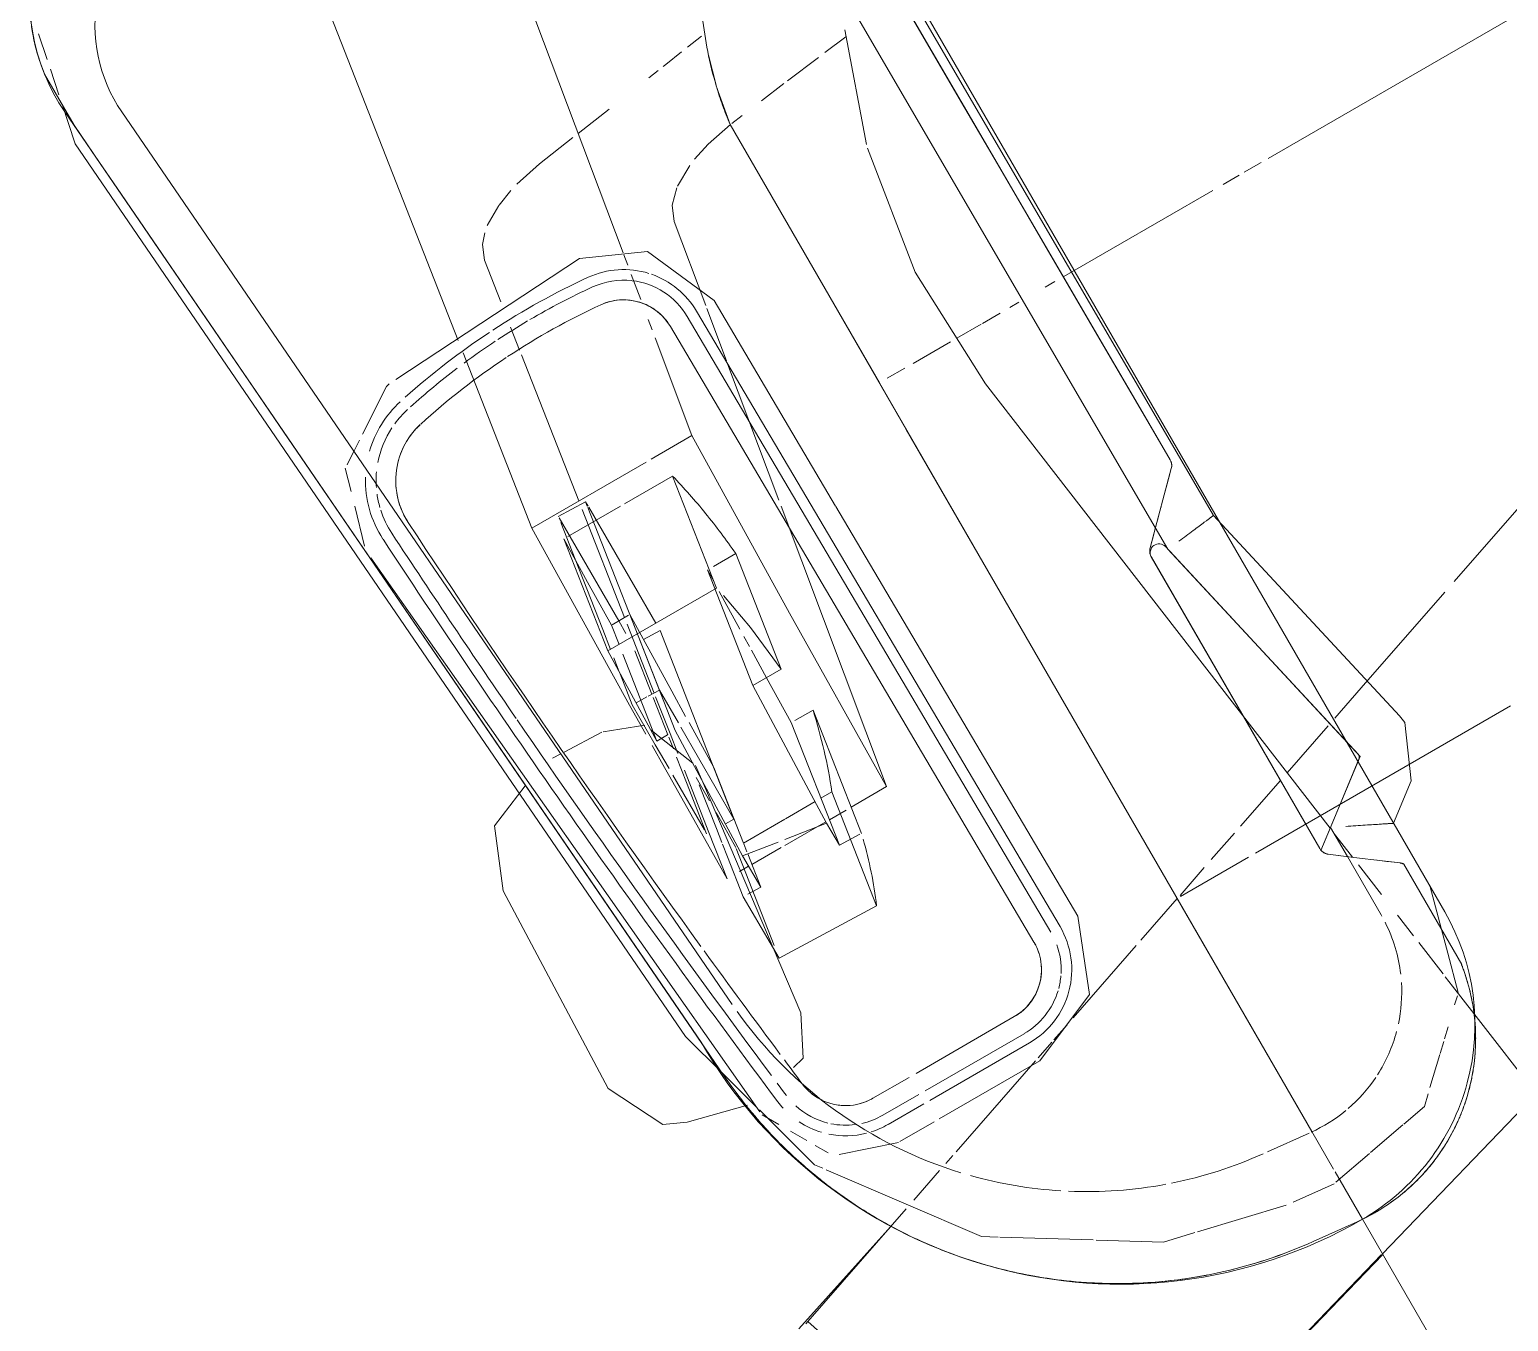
# Model space of a CAD drawing. Header units: inches. Extents: x 6664 to 8129, y 209 to 1287.
# Drawn here: x 7153.34 to 7161.39, y 631.79 to 638.82 of the extents above; entities that cross this region are included whole.
import ezdxf

# ---------------------------------------------------------------- set-up
doc = ezdxf.new("R2010")
doc.units = ezdxf.units.IN
doc.header["$MEASUREMENT"] = 0
doc.layers.add('I-FURN', color=30, linetype='Continuous', lineweight=9)

# ---------------------------------------------------------------- blocks, each defined once
blk = doc.blocks.new('Allsteel Seating Acuity Work-Conference Chair1 - Fully Adj_ Arms_ Mesh Back-V139-11th FLOOR POWER _ SIGNAL')
at = {"layer": 'I-FURN'}
for p, q in [((-12.5744, 5.1724), (-12.6038, 5.0294)), ((-12.6562, 4.9669), (-12.6562, 4.6451)), ((-12.6151, 4.9742), (-12.6449, 4.8296)), ((-11.0889, 4.849), (-11.4311, 2.5832)), ((-12.6557, 4.7767), (-12.7014, 4.5547)), ((-12.6375, 4.3995), (-12.6562, 4.6451)), ((-12.6562, 4.6451), (-12.6375, 4.3995)), ((-12.7014, 4.5547), (-12.2541, -1.3178)), ((-11.9474, -1.2944), (-12.3946, 4.578)), ((-12.3946, 4.578), (-11.9474, -1.2944)), ((-10.4147, 2.5483), (-10.0895, 4.5154)), ((-12.6375, 4.3995), (-12.6247, 4.2318)), ((-12.6247, 4.2318), (-12.1799, -1.6096)), ((-9.8177, 3.3045), (-9.7537, 3.3137)), ((-9.7194, 3.3187), (-9.7007, 3.3214)), ((-9.7007, 3.3214), (-9.5918, 3.3371)), ((-9.5511, 3.3429), (-9.4552, 3.3566)), ((-10.5656, 3.1963), (-10.3378, 3.2292)), ((-10.3013, 3.2345), (-10.0895, 3.2652)), ((-10.8699, 3.1116), (-10.7753, 3.1483)), ((-10.7288, 3.1623), (-10.5656, 3.1963)), ((-10.9809, 3.0468), (-10.8713, 3.1109)), ((-8.6684, 3.1193), (-8.6537, -0.1954)), ((-8.6537, -0.1954), (-8.6684, 3.1193)), ((-8.4126, 3.1204), (-8.4077, 2.0031)), ((-8.3455, -0.2973), (-8.3607, 3.1207)), ((-9.1954, 2.9095), (-9.3484, 2.8895)), ((-8.9616, 2.9388), (-9.1713, 2.9126)), ((-8.777, 2.9611), (-8.9181, 2.9442)), ((-11.1252, 2.6508), (-11.0889, 2.8908)), ((-9.7169, 2.83), (-9.8231, 2.7958)), ((-9.5587, 2.8615), (-9.7169, 2.83)), ((-9.4794, 2.8721), (-9.5499, 2.8627)), ((-9.862, 2.7797), (-9.9766, 2.7148)), ((-10.636, 2.6406), (-11.8321, 2.5699)), ((-11.895, 2.5629), (-12.1371, 2.4034)), ((-11.874, 2.5674), (-11.895, 2.5629)), ((-11.4418, 2.5124), (-11.5949, 1.499)), ((-11.1673, 2.3717), (-11.1473, 2.5045)), ((-10.4264, 2.4777), (-10.4165, 2.5372)), ((-10.0895, 2.5572), (-10.1693, 2.0747)), ((-10.4589, 2.281), (-10.4353, 2.424)), ((-12.2246, 2.3457), (-12.2935, 2.3003)), ((-12.168, 2.383), (-12.222, 2.3474)), ((-11.2991, 1.499), (-11.1714, 2.345)), ((-12.3112, 2.2887), (-12.3475, 2.1632)), ((-10.4879, 2.1058), (-10.4781, 2.1652)), ((-12.3701, 2.085), (-12.4329, 1.868)), ((-10.5882, 1.499), (-10.4954, 2.0603)), ((-10.3545, -1.8204), (-10.3926, 2.0725)), ((-10.3926, 2.0725), (-10.3545, -1.8204)), ((-10.3545, -1.8204), (-10.3926, 2.0725)), ((-10.2476, -1.8194), (-10.2857, 2.0735)), ((-10.2278, 2.0741), (-10.1897, -1.8188)), ((-10.1721, 2.0576), (-10.2217, 1.7574)), ((-10.1023, 0.7756), (-10.115, 2.0752)), ((-12.4351, 1.7979), (-12.1103, -1.8751)), ((-10.2245, 1.7405), (-10.354, 0.9576)), ((-11.5949, 1.499), (-10.8752, 1.499)), ((-11.4381, 1.4817), (-11.2694, 1.4764)), ((-11.4381, 0.8242), (-11.4381, 1.4723)), ((-11.4011, 0.8242), (-11.3066, 1.4498)), ((-11.2731, 1.4516), (-11.2694, 1.4764)), ((-11.2694, 1.4764), (-11.2694, 1.4494)), ((-10.8445, 1.499), (-10.5882, 1.499)), ((-11.4435, 1.4462), (-11.4754, 1.2349)), ((-11.434, 0.3862), (-11.2742, 1.4442)), ((-11.2694, 1.4434), (-11.2694, 0.7126)), ((-11.4727, 1.3614), (-11.5707, 0.7126)), ((-11.4484, 1.3614), (-11.1169, 1.3614)), ((-11.0924, 1.3614), (-10.7895, 1.3614)), ((-10.7895, 1.3614), (-10.8875, 0.7126)), ((-11.4754, 1.2349), (-11.537, 0.8273)), ((-10.3595, 0.9241), (-10.6258, -0.6865)), ((-11.537, 0.8273), (-11.5543, 0.7126)), ((-11.4837, 0.8242), (-11.5005, 0.7126)), ((-11.3763, 0.8242), (-11.4792, 0.8242)), ((-11.3679, 0.8242), (-11.4691, 0.154)), ((-11.4381, 0.7457), (-11.4381, 0.8242)), ((-10.8802, 0.8242), (-10.9814, 0.154)), ((-10.8802, 0.8242), (-10.8821, 0.7494)), ((-10.7026, 0.8242), (-10.8431, 0.8242)), ((-10.7026, 0.8242), (-10.8038, 0.154)), ((-11.4671, 0.3873), (-11.4069, 0.7853)), ((-10.0769, -1.8177), (-10.1023, 0.772)), ((-11.5707, 0.7126), (-11.5849, 0.154)), ((-11.5091, 0.6556), (-11.5849, 0.154)), ((-11.5617, 0.6634), (-11.574, 0.582)), ((-10.8875, 0.7126), (-11.5707, 0.7126)), ((-11.434, -0.4239), (-11.2694, 0.6662)), ((-11.2694, 0.6662), (-11.3715, 0.6695)), ((-10.8835, 0.6904), (-10.889, 0.4559)), ((-11.5757, 0.5712), (-11.6028, 0.3916)), ((-11.481, 0.3877), (-11.4431, 0.639)), ((-10.8901, 0.4111), (-10.8915, 0.3477)), ((-12.073, 0.355), (-12.1242, 0.3568)), ((-11.8206, 0.3462), (-12.0523, 0.3543)), ((-11.5985, 0.2616), (-11.8141, 0.3437)), ((-11.6028, 0.3916), (-11.6028, 0.1412)), ((-11.5118, 0.3887), (-11.5789, 0.3908)), ((-11.5163, 0.154), (-11.4838, 0.3694)), ((-11.434, 0.3862), (-11.5041, 0.3884)), ((-11.5023, 0.154), (-11.4702, 0.3666)), ((-11.434, 0.1813), (-11.434, 0.3862)), ((-10.8919, 0.3258), (-10.8956, 0.1535)), ((-11.5558, 0.154), (-11.5831, 0.2229)), ((-11.62, 0.1464), (-11.6219, 0.0078)), ((-11.6028, 0.1412), (-11.6028, -0.0092)), ((-11.5849, 0.154), (-11.5176, 0.154)), ((-11.4755, -0.0484), (-11.5558, 0.154)), ((-11.5287, 0.0718), (-11.5184, 0.1403)), ((-11.5198, 0.0379), (-11.5023, 0.154)), ((-11.4691, 0.154), (-11.4936, -0.6215)), ((-11.434, -0.4239), (-11.434, 0.154)), ((-11.3889, -0.1251), (-11.3833, 0.1535)), ((-11.0083, -0.6948), (-10.9814, 0.154)), ((-10.9814, 0.154), (-10.8038, 0.154)), ((-10.8956, 0.1535), (-10.9012, -0.1251)), ((-11.6219, 0.0078), (-11.6226, -0.0505)), ((-11.5579, -0.1215), (-11.5359, 0.0244)), ((-8.4175, 0.0386), (-8.5415, -0.0855)), ((-11.6226, -0.0505), (-11.6292, -0.6865)), ((-11.6028, -0.0498), (-11.6028, -0.3936)), ((-11.5888, -0.419), (-11.5343, -0.0582)), ((-11.4787, -0.1504), (-11.4684, -0.0663)), ((-12.7189, -0.1345), (-12.7614, -1.3522)), ((-11.6028, -0.4186), (-11.5579, -0.1215)), ((-11.5439, -0.681), (-11.4787, -0.1504)), ((-11.5, -0.2709), (-11.4983, -0.1251)), ((-11.3889, -0.1251), (-11.455, -0.563)), ((-10.9012, -0.1251), (-11.0083, -0.8342)), ((-10.8792, -0.1251), (-10.7646, -0.1251)), ((-10.7646, -0.1251), (-10.8723, -0.8385)), ((-8.6245, -0.1685), (-8.5873, -0.1312)), ((-8.5711, -0.1151), (-8.5667, -0.1107)), ((-11.5429, -0.4205), (-11.5048, -0.1682)), ((-8.734, -0.278), (-8.6795, -0.2235)), ((-8.6537, -0.1954), (-8.6531, -0.3326)), ((-8.6531, -0.3326), (-8.6537, -0.1954)), ((-8.3114, -1.8324), (-8.6574, -0.3135)), ((-8.3465, -0.2975), (-8.3677, -0.2999)), ((-8.0149, -1.7487), (-8.3455, -0.2973)), ((-11.5015, -0.4219), (-11.5007, -0.3444)), ((-8.7523, -0.3222), (-8.7523, -2.1578)), ((-8.7523, -0.3242), (-8.7523, -2.1578)), ((-8.7523, -2.1578), (-8.7523, -0.3242)), ((-8.7523, -2.1578), (-8.7523, -0.3242)), ((-8.6531, -0.3326), (-8.3149, -1.817)), ((-8.6531, -0.3326), (-8.3149, -1.817)), ((-8.3149, -1.817), (-8.6531, -0.3326)), ((-11.6292, -0.6865), (-11.5888, -0.419)), ((-11.5552, -0.5021), (-11.5429, -0.4205)), ((-11.5029, -0.5626), (-11.5015, -0.4219)), ((-11.4873, -0.4222), (-11.434, -0.4239)), ((-11.5677, -0.5846), (-11.5567, -0.512)), ((-11.1953, -0.5626), (-11.4547, -0.5626)), ((-11.0041, -0.5626), (-11.1896, -0.5626)), ((-10.8983, -0.5626), (-10.9977, -1.2213)), ((-10.8983, -0.5626), (-10.9673, -0.5626)), ((-11.6025, -0.8154), (-11.5677, -0.5846)), ((-11.5039, -0.5695), (-11.5886, -1.1304)), ((-11.4936, -0.6215), (-11.2887, -0.6524)), ((-11.4936, -0.6215), (-11.4936, -0.8188)), ((-11.4645, -0.6259), (-11.4936, -0.8188)), ((-11.4556, -0.5669), (-11.4628, -0.6143)), ((-11.5984, -1.1248), (-11.5439, -0.681)), ((-11.551, -0.6865), (-11.4936, -0.6865)), ((-11.4737, -0.6865), (-11.2892, -0.6865)), ((-11.2668, -0.6865), (-11.008, -0.6865)), ((-11.2505, -0.6582), (-11.0083, -0.6948)), ((-11.0083, -0.8342), (-11.0083, -0.6948)), ((-10.986, -0.6865), (-10.8806, -0.6865)), ((-10.8494, -0.6865), (-10.6258, -0.6865)), ((-11.6025, -0.8154), (-11.5995, -1.2022)), ((-11.4936, -0.8188), (-11.5732, -0.8163)), ((-10.881, -0.8382), (-11.0083, -0.8342)), ((-11.6469, -1.5204), (-11.6, -1.138)), ((-11.5995, -1.2022), (-10.9977, -1.2213)), ((-12.2541, -1.3178), (-12.1798, -1.5925)), ((-12.1798, -1.5925), (-12.1104, -1.8491)), ((-12.4812, -1.7262), (-12.1502, -1.8106)), ((-11.9495, -1.7868), (-11.9414, -1.8546)), ((-10.2355, -2.2192), (-10.0769, -1.8177)), ((-8.7523, -2.1701), (-8.3114, -1.8324)), ((-8.3239, -1.842), (-8.6439, -2.0871)), ((-8.3239, -1.842), (-8.6439, -2.0871)), ((-8.6439, -2.0871), (-8.3239, -1.842)), ((-12.1064, -1.8957), (-12.0546, -1.9856)), ((-11.9414, -1.8546), (-11.9394, -1.8712)), ((-12.0179, -2.0492), (-11.9662, -2.1387)), ((-8.6439, -2.0871), (-8.7523, -2.1701)), ((-8.6439, -2.0871), (-8.6439, -2.2705)), ((-8.6439, -2.2705), (-8.6439, -2.0871)), ((-8.3363, -2.239), (-8.1368, -2.0863)), ((-11.5396, -2.1191), (-11.3112, -2.1191)), ((-11.3112, -2.1191), (-11.5396, -2.1191)), ((-11.5396, -2.1191), (-11.3112, -2.1191)), ((-11.2682, -2.1191), (-10.6503, -2.1191)), ((-10.6503, -2.1191), (-11.2682, -2.1191)), ((-11.2682, -2.1191), (-10.6503, -2.1191)), ((-11.9404, -2.1835), (-11.8995, -2.2543)), ((-11.5396, -2.2261), (-11.3128, -2.2261)), ((-11.2736, -2.2261), (-10.6503, -2.2261)), ((-10.6503, -2.3967), (-10.2355, -2.2192)), ((-8.6719, -2.2494), (-8.7274, -2.2078)), ((-8.3584, -2.2281), (-8.3372, -2.2386)), ((-8.3363, -2.638), (-8.3363, -2.239)), ((-11.8525, -2.2925), (-11.5396, -2.3967)), ((-11.5396, -2.284), (-11.3137, -2.284)), ((-11.2765, -2.284), (-10.6503, -2.284)), ((-8.6439, -2.2705), (-8.6439, -2.638)), ((-8.6439, -2.638), (-8.6439, -2.2705)), ((-8.578, -2.3201), (-8.6153, -2.292)), ((-11.5303, -2.3967), (-11.3154, -2.3967)), ((-11.2822, -2.3967), (-10.6503, -2.3967)), ((-8.5415, -2.3475), (-8.4131, -2.444)), ((-8.4131, -2.444), (-8.4103, -2.4462)), ((-8.4103, -2.4462), (-8.4077, -2.4486)), ((-8.3981, -3.0907), (-8.3981, -2.4601)), ((-8.4336, -2.9988), (-8.3363, -2.638)), ((-8.4918, -3.2143), (-8.4336, -2.9988)), ((-11.3188, -3.1198), (-10.8873, -3.3865)), ((-8.5415, -3.2613), (-8.5043, -3.2262)), ((-8.6824, -3.3947), (-8.6329, -3.3479)), ((-10.872, -3.3959), (-10.5613, -3.588)), ((-9.5773, -3.4706), (-9.824, -3.4458)), ((-9.824, -3.4458), (-9.5773, -3.4706)), ((-8.8836, -3.585), (-8.7475, -3.4562)), ((-8.7428, -3.4518), (-8.6929, -3.4046)), ((-10.5613, -3.588), (-10.3866, -3.6294)), ((-10.3731, -3.6326), (-9.8816, -3.7492)), ((-9.3407, -3.7298), (-9.1123, -3.6869)), ((-9.8408, -3.7533), (-9.5969, -3.7779)), ((-9.5853, -3.7757), (-9.3482, -3.7312)), ((-9.8539, -3.9933), (-9.5917, -4.0198)), ((-9.5917, -4.0198), (-9.8539, -3.9933))]:
    blk.add_line(p, q, dxfattribs=at)
at = {"layer": 'I-FURN', "lineweight": 13}
for p, q in [((-12.1969, -1.3862), (-12.663, 4.7339)), ((-9.443, 3.336), (-9.4632, 3.2805)), ((-9.4738, 3.2493), (-9.5202, 3.0858)), ((-8.3354, -2.7972), (-8.3354, 3.2574)), ((-9.5237, 3.0711), (-9.5606, 2.8632)), ((-8.9718, 2.3963), (-8.7613, 2.9975)), ((-9.5606, 2.8632), (-9.5606, 1.2379)), ((-9.5606, 0.9451), (-9.5606, 2.8632)), ((-9.5606, 1.2379), (-9.5606, -2.0042)), ((-9.401, 1.2379), (-9.5112, 1.2379)), ((-9.1132, 1.2379), (-9.3482, 1.2379)), ((-8.9211, 1.2379), (-9.0745, 1.2379)), ((-8.8019, 1.2379), (-8.913, 1.2379)), ((-8.683, 1.2379), (-8.7404, 1.2379)), ((-8.4567, 1.2379), (-8.5175, 1.2379)), ((-7.4644, 1.2379), (-8.4008, 1.2379)), ((-7.2987, 1.2379), (-7.4002, 1.2379)), ((-7.161, 1.2379), (-7.2666, 1.2379)), ((7.3857, 1.2379), (-7.1169, 1.2379)), ((-9.5606, -3.4708), (-9.5606, 0.9451)), ((-8.6481, -2.0903), (-9.0633, 0.9451)), ((-7.391, -1.2634), (-3.1744, 0.1789)), ((-3.1744, 0.1789), (-7.391, -1.2634)), ((-8.1185, -1.5122), (-7.4644, -1.2885)), ((-7.4644, -1.2885), (-8.1185, -1.5122)), ((-8.3271, -1.5835), (-8.1185, -1.5122)), ((-8.1185, -1.5122), (-8.3271, -1.5835)), ((-8.7, -1.7111), (-8.3789, -1.6013)), ((-8.3789, -1.6013), (-8.7, -1.7111)), ((-9.0646, -1.8358), (-8.7523, -1.729)), ((-8.7523, -1.729), (-9.0646, -1.8358)), ((-9.2939, -1.9142), (-9.1126, -1.8522)), ((-9.1126, -1.8522), (-9.2939, -1.9142)), ((-9.8445, -2.1025), (-9.5606, -2.0054)), ((-9.5606, -2.0054), (-9.8445, -2.1025)), ((-9.5606, -2.0042), (-9.5606, -3.4708)), ((-9.1126, -2.0042), (-9.5389, -2.0042)), ((-9.5387, -1.998), (-9.3482, -1.9328)), ((-9.3482, -1.9328), (-9.5387, -1.998)), ((-8.1344, -2.0042), (-9.0684, -2.0042)), ((-7.4644, -2.0042), (-8.1344, -2.0042)), ((-10.377, -2.2847), (-9.8824, -2.1155)), ((-9.8824, -2.1155), (-10.377, -2.2847)), ((-8.6211, -2.2876), (-8.6439, -2.1208)), ((-10.528, -2.3363), (-10.4235, -2.3006)), ((-10.4235, -2.3006), (-10.528, -2.3363)), ((-11.2924, -2.5978), (-10.6711, -2.3853)), ((-10.6711, -2.3853), (-11.2924, -2.5978)), ((-10.6503, -2.3781), (-10.5431, -2.3415)), ((-10.5431, -2.3415), (-10.6503, -2.3781)), ((-8.5864, -2.5418), (-8.6141, -2.3393)), ((-11.6246, -2.7114), (-11.422, -2.6421)), ((-11.422, -2.6421), (-11.6246, -2.7114)), ((-11.3741, -2.6257), (-11.3186, -2.6067)), ((-11.3186, -2.6067), (-11.3741, -2.6257)), ((-11.7898, -2.7679), (-11.683, -2.7314)), ((-11.683, -2.7314), (-11.7898, -2.7679)), ((-8.5476, -2.825), (-8.5669, -2.6842)), ((-11.803, -2.7724), (-12.5163, -3.0042)), ((-12.4533, -2.9948), (-11.7898, -2.7679)), ((-11.7898, -2.7679), (-12.4533, -2.9948)), ((-8.5122, -3.0838), (-8.5415, -2.8701)), ((-12.4702, -3.0006), (-12.4533, -2.9948)), ((-12.4533, -2.9948), (-11.8352, -4.8971)), ((-8.5006, -3.1687), (-8.5094, -3.1041)), ((-8.475, -3.356), (-8.5006, -3.1687)), ((-7.767, -8.5318), (-8.475, -3.356)), ((-9.5606, -3.4708), (-9.5606, -3.7074)), ((-9.5606, -3.7074), (-9.5606, -3.4708)), ((-9.5606, -3.724), (-9.5606, -4.0212)), ((-9.5606, -4.0212), (-9.5606, -3.724)), ((-9.5606, -4.2391), (-7.9088, -3.7613)), ((-7.9088, -3.7613), (-9.5606, -4.2391)), ((-9.5606, -4.0212), (-9.5606, -9.2766)), ((-9.5606, -8.5318), (-9.5606, -4.0212)), ((-9.5606, -10.1368), (-9.5606, -4.0225)), ((-11.8376, -4.8978), (-9.5674, -4.2411)), ((-11.8376, -4.8978), (-9.5606, -4.2448)), ((-9.5674, -4.2411), (-11.8352, -4.8971))]:
    blk.add_line(p, q, dxfattribs=at)
at = {"layer": 'I-FURN', "flags": 128}
for points in [[(-12.6562, 4.9669), (-12.6481, 5.0177), (-12.6375, 5.0681)], [(-12.1799, -1.6096), (-12.2734, -0.3811), (-12.3595, 0.7487), (-12.4363, 1.7575), (-12.5024, 2.6256), (-12.5565, 3.336), (-12.5976, 3.8749), (-12.6247, 4.2318), (-12.6375, 4.3995)], [(-8.4076, 1.985), (-8.4093, 2.3614), (-8.4126, 3.1094)], [(-11.0889, 2.8908), (-11.0553, 2.9718), (-11.0131, 3.0198)], [(-9.9847, 2.7087), (-10.0539, 2.6392), (-10.0895, 2.5572)], [(-10.115, 2.0752), (-10.2966, 2.4882), (-10.636, 2.6406)], [(-8.4077, 2.0031), (-8.4048, 1.3463), (-8.4024, 0.8067), (-8.4005, 0.3853), (-8.3991, 0.083)], [(-8.3991, 0.083), (-8.4007, 0.4299), (-8.4029, 0.9261), (-8.4058, 1.5705), (-8.4076, 1.985)], [(-11.5949, 1.499), (-11.6163, 0.3969), (-11.619, 0.2158)], [(-10.6258, -0.6865), (-10.6117, 0.3969), (-10.5882, 1.499)], [(-11.4837, 0.8242), (-11.4784, 1.0925), (-11.4727, 1.3614)], [(-11.3825, 0.1921), (-11.3791, 0.3477), (-11.3679, 0.8242)], [(-10.8038, 0.154), (-10.8347, 0.4358), (-10.8755, 0.6593)], [(-12.3288, 0.3013), (-12.582, 0.1963), (-12.7189, -0.1345)], [(-8.5218, -0.0658), (-8.4785, -0.0225), (-8.4433, 0.0127), (-8.4175, 0.0386)], [(-8.4077, 0.0512), (-8.4122, 0.0446), (-8.4175, 0.0386)], [(-8.5415, -0.0855), (-8.5876, -0.1316), (-8.6522, -0.1962), (-8.734, -0.278)], [(-12.7614, -1.3522), (-12.6012, -1.6715), (-12.4812, -1.7262)], [(-11.8289, -1.7577), (-11.7587, -1.7398), (-11.6469, -1.5204)], [(-8.1368, -2.0863), (-8.0077, -1.795), (-8.0149, -1.7487)], [(-12.1059, -1.8657), (-11.9955, -2.2736), (-11.9662, -2.3129)], [(-8.7274, -2.2078), (-8.6153, -2.292), (-8.5415, -2.3475)], [(-11.954, -2.3293), (-11.4036, -3.0674), (-11.3264, -3.1151)], [(-8.4131, -2.444), (-8.4371, -2.426), (-8.471, -2.4005), (-8.5135, -2.3686)], [(-8.4077, -3.1371), (-8.4295, -3.2294), (-8.4592, -3.3194), (-8.4967, -3.4064), (-8.5415, -3.4899)], [(-9.1061, -3.6858), (-8.9614, -3.6586), (-8.9094, -3.6094)], [(-8.9598, -3.8926), (-8.9235, -3.872), (-8.888, -3.85)]]:
    blk.add_lwpolyline(points, dxfattribs=at)
at = {"layer": 'I-FURN', "lineweight": 13, "flags": 128}
blk.add_lwpolyline([(-9.0633, 0.9451), (-9.0906, 1.6621), (-8.9768, 2.377)], dxfattribs=at)
at = {"layer": 'I-FURN', "lineweight": 13}
for centre, radius, start, end in [((-11.5724, 4.8169), 1.0938, 86.84368, 184.35531), ((-9.5606, -1.3862), 2.6363, 180, 270), ((-9.5606, -2.7972), 1.2253, 270, 0)]:
    blk.add_arc(centre, radius, start, end, dxfattribs=at)
at = {"layer": 'I-FURN'}
for centre, radius, start, end in [((-11.5725, 4.8189), 1.0938, 158.8909, 161.64816), ((-11.559, 4.6417), 0.838, 139.07048, 184.35531), ((-11.559, 4.6417), 0.838, 139.07048, 184.35531), ((-11.5725, 4.8189), 1.0938, 163.34506, 172.22129), ((-11.0139, -1.475), 4.0201, 93.53101, 101.79303), ((-11.0139, -1.475), 4.0201, 84.75274, 93.22235), ((-10.6884, 2.0696), 0.4606, 42.65692, 84.75274), ((-11.7472, 1.8856), 0.5804, 102.30928, 134.04203), ((-11.0139, -1.475), 3.9623, 97.2075, 101.98865), ((-11.0139, -1.475), 3.9623, 93.53101, 96.53146), ((-11.0139, -1.475), 3.9623, 90.53056, 93.28225), ((-11.0139, -1.475), 3.9623, 84.75274, 90.31864), ((-10.6884, 2.0696), 0.4027, 53.51848, 84.75274), ((-11.7472, 1.8856), 0.5225, 116.59643, 139.14409), ((-11.7472, 1.8856), 0.5225, 102.30928, 113.62167), ((-11.0139, -1.475), 3.8553, 93.53101, 102.30928), ((-11.0139, -1.475), 3.8553, 93.53101, 102.30928), ((-11.0139, -1.475), 3.8553, 93.53101, 102.30928), ((-11.0139, -1.475), 3.8553, 84.75274, 93.3976), ((-11.0139, -1.475), 3.8553, 84.75274, 93.3976), ((-11.0139, -1.475), 3.8553, 84.75274, 93.3976), ((-10.6884, 2.0696), 0.2958, 64.3522, 84.75274), ((-10.6884, 2.0696), 0.2958, 70.7208, 84.75274), ((-10.6884, 2.0696), 0.2958, 57.1959, 84.75274), ((-10.6884, 2.0696), 0.2958, 57.1959, 70.7208), ((-10.6884, 2.0696), 0.4027, 0.56111, 53.37264), ((-10.6884, 2.0696), 0.4606, 0.56111, 40.68727), ((-11.7472, 1.8856), 0.4156, 102.94112, 135.20275), ((-11.7472, 1.8856), 0.4156, 102.85801, 115.80511), ((-11.7472, 1.8856), 0.4156, 102.85801, 115.80511), ((-10.6884, 2.0696), 0.2958, 14.59304, 56.68886), ((-10.6884, 2.0696), 0.2958, 42.65692, 56.68886), ((-10.6884, 2.0696), 0.2958, 23.47107, 55.60086), ((-10.6884, 2.0696), 0.2958, 14.59304, 42.65692), ((-11.7472, 1.8856), 0.5804, 148.16175, 183.28425), ((-11.7472, 1.8856), 0.5225, 144.7846, 154.10916), ((-11.7472, 1.8856), 0.4156, 133.67713, 156.29259), ((-11.7472, 1.8856), 0.4156, 133.67713, 156.29259), ((-11.7472, 1.8856), 0.4156, 122.03996, 129.30094), ((-11.7472, 1.8856), 0.4156, 122.03996, 129.30094), ((-10.6884, 2.0696), 0.2958, 0.56111, 23.47107), ((-10.6884, 2.0696), 0.2958, 0.56111, 14.59304), ((-10.6884, 2.0696), 0.2958, 0.56111, 14.59304), ((-11.7472, 1.8856), 0.5225, 158.21055, 166.28057), ((-11.7472, 1.8856), 0.4156, 159.59356, 183.28425), ((-11.7472, 1.8856), 0.4156, 159.59356, 169.52009), ((-11.7472, 1.8856), 0.4156, 151.36206, 163.61537), ((-11.7472, 1.8856), 0.5225, 167.89232, 183.28425), ((-11.7472, 1.8856), 0.4156, 169.78842, 183.28425), ((-11.7472, 1.8856), 0.4156, 170.38478, 183.28425), ((-11.7472, 1.8856), 0.4156, 169.52009, 169.78842), ((48.2719, 5.3297), 60.6404, 183.284248, 184.432141), ((48.2719, 5.3297), 60.5335, 183.284248, 185.93974), ((48.2719, 5.3297), 60.5335, 183.284248, 185.93974), ((48.2719, 5.3297), 60.5335, 183.284248, 185.93974), ((48.2719, 5.3297), 60.6983, 183.285636, 186.819839), ((48.2719, 5.3297), 60.6404, 184.441648, 186.690111), ((-8.7043, -0.3242), 0.048, 166.06959, 180), ((-8.7043, -0.3242), 0.048, 166.06959, 180), ((-8.7043, -0.3242), 0.048, 152.13919, 166.06959), ((-8.7043, -0.3242), 0.048, 152.13919, 166.06959), ((-8.7043, -0.3242), 0.048, 138.20878, 152.13919), ((-8.7043, -0.3242), 0.048, 138.20878, 152.13919), ((-8.7043, -0.3242), 0.048, 124.27838, 138.20878), ((-8.7043, -0.3242), 0.048, 124.27838, 138.20878), ((-8.7043, -0.3242), 0.048, 96.41757, 124.27838), ((-8.7043, -0.3242), 0.048, 96.41757, 124.27838), ((-8.7043, -0.3242), 0.048, 12.83513, 96.41757), ((-8.7043, -0.3242), 0.048, 12.83513, 96.41757), ((48.2719, 5.3297), 60.5335, 185.968408, 186.63085), ((48.2719, 5.3297), 60.5335, 185.968408, 186.63085), ((48.2719, 5.3297), 60.5335, 185.968408, 186.63085), ((-9.6161, -1.1169), 2.338, 185.45794, 222.95728), ((-9.6161, -1.1169), 2.338, 185.45794, 222.95728), ((-9.5936, -1.4127), 2.5937, 184.35531, 192.49599), ((48.2719, 5.3297), 60.5335, 186.665962, 186.819839), ((48.2719, 5.3297), 60.5335, 186.665962, 186.819839), ((48.2719, 5.3297), 60.5335, 186.665962, 186.819839), ((-10.6503, -1.8233), 0.4606, 270, 0.56111), ((-10.6503, -1.8233), 0.2958, 347.6238, 0.56111), ((-10.6503, -1.8233), 0.2958, 347.6238, 356.41461), ((-10.6503, -1.8233), 0.2958, 356.64639, 0.56111), ((-10.6503, -1.8233), 0.2958, 356.41461, 0.56111), ((-8.3389, -1.8225), 0.0246, 307.44394, 12.83513), ((-8.3389, -1.8225), 0.0246, 307.44394, 340.13953), ((-8.3389, -1.8225), 0.0246, 340.13953, 12.83513), ((-11.5396, -1.8233), 0.4606, 186.81984, 192.32115), ((-11.5396, -1.8233), 0.2958, 186.81984, 211.98861), ((-11.5396, -1.8233), 0.2958, 186.81984, 214.54656), ((-11.5396, -1.8233), 0.2958, 186.81984, 214.54656), ((-10.6503, -1.8233), 0.2958, 326.63093, 350.20089), ((-10.6503, -1.8233), 0.4027, 326.96384, 349.66973), ((-9.5936, -1.4127), 2.5937, 192.68798, 195.46016), ((-11.5396, -1.8233), 0.4027, 197.55091, 226.11761), ((-11.5396, -1.8233), 0.2958, 211.98861, 270), ((-10.6503, -1.8233), 0.2958, 270, 334.6865), ((-10.6503, -1.8233), 0.2958, 295.45532, 326.63093), ((-10.6503, -1.8233), 0.2958, 321.7492, 334.6865), ((-11.5396, -1.8233), 0.4606, 206.61123, 223.39645), ((-11.5396, -1.8233), 0.2958, 228.40992, 242.27328), ((-11.5396, -1.8233), 0.2958, 228.40992, 242.27328), ((-10.6503, -1.8233), 0.2958, 282.9373, 308.8119), ((-10.6503, -1.8233), 0.4027, 315.28055, 325.31392), ((-9.5936, -1.4127), 2.5937, 196.28211, 199.72571), ((-11.5396, -1.8233), 0.4606, 228.40992, 254.31579), ((-11.5396, -1.8233), 0.4027, 228.40992, 247.47493), ((-11.5396, -1.8233), 0.2958, 256.13664, 270), ((-11.5396, -1.8233), 0.2958, 256.13664, 270), ((-10.6503, -1.8233), 0.2958, 270, 289.35645), ((-10.6503, -1.8233), 0.2958, 270, 282.9373), ((-10.6503, -1.8233), 0.4027, 270, 313.43177), ((-11.5396, -1.8233), 0.4027, 252.56643, 270), ((-9.5936, -1.4127), 2.5937, 199.72571, 202.979), ((-11.5396, -1.8233), 0.4606, 257.56128, 270), ((-9.5936, -1.4127), 2.5937, 203.15416, 207.80079), ((-9.5936, -1.4127), 2.5937, 207.80079, 213.25481), ((-9.4819, -2.638), 0.838, 359.49763, 0), ((-9.4819, -2.638), 0.838, 359.49763, 0), ((-9.4819, -2.638), 0.838, 336.62357, 356.89993), ((-9.4819, -2.638), 0.838, 336.62357, 356.89993), ((-9.6161, -1.1169), 2.338, 224.29782, 236.52554), ((-9.6161, -1.1169), 2.338, 224.29782, 236.52554), ((-9.5936, -1.4127), 2.5937, 213.25481, 220.69468), ((-9.4819, -2.638), 0.838, 317.97104, 333.49726), ((-9.4819, -2.638), 0.838, 317.97104, 333.49726), ((-9.5936, -1.4127), 2.5937, 220.69468, 226.02137), ((-9.6161, -1.1169), 2.338, 237.56702, 250.58897), ((-9.6161, -1.1169), 2.338, 237.56702, 250.58897), ((-9.5936, -1.4127), 2.5937, 226.02137, 227.73005), ((-9.4819, -2.638), 0.838, 297.40344, 315.09312), ((-9.4819, -2.638), 0.838, 297.40344, 315.09312), ((-9.5936, -1.4127), 2.5937, 227.7472, 233.75439), ((-9.6161, -1.1169), 2.338, 251.39452, 264.22985), ((-9.6161, -1.1169), 2.338, 251.39452, 264.22985), ((-9.4819, -2.638), 0.838, 280.64036, 296.16022), ((-9.4819, -2.638), 0.838, 280.64036, 296.16022), ((-9.5936, -1.4127), 2.5937, 233.75439, 238.77212), ((-9.4819, -2.638), 0.838, 264.24033, 279.57336), ((-9.4819, -2.638), 0.838, 264.24033, 279.57336), ((-9.5936, -1.4127), 2.5937, 238.77212, 239.94751), ((-9.5936, -1.4127), 2.5937, 239.96356, 247.29511), ((-9.5936, -1.4127), 2.5937, 247.29511, 250.92616), ((-9.5936, -1.4127), 2.5937, 252.13174, 264.24033), ((-9.4819, -2.9315), 1.0937, 264.24033, 270.66185), ((-9.4819, -2.9315), 1.0937, 271.51016, 277.08552)]:
    blk.add_arc(centre, radius, start, end, dxfattribs=at)
blk.add_ellipse((-13.702, -0.2299), major_axis=(-2.8634, 0.4325), ratio=0.886817, start_param=2.9152, end_param=3.059202, dxfattribs=at)
for points, knots in [([(-12.6375, 5.0681), (-12.6339, 5.0836), (-12.6273, 5.1094), (-12.617, 5.1439), (-12.6102, 5.1647), (-12.6047, 5.1809), (-12.5986, 5.1978), (-12.5896, 5.2216), (-12.5768, 5.2528), (-12.5622, 5.2849), (-12.5496, 5.3105), (-12.5367, 5.3357), (-12.5195, 5.3668), (-12.4892, 5.4169), (-12.4464, 5.4787), (-12.3873, 5.5506), (-12.3311, 5.608), (-12.2818, 5.652), (-12.2427, 5.6837), (-12.2016, 5.7141), (-12.144, 5.7526), (-12.0671, 5.7964), (-12.0006, 5.826), (-11.9662, 5.8393)], [0, 0, 0, 0, 0.083333, 0.125, 0.145833, 0.166667, 0.1875, 0.208333, 0.25, 0.291667, 0.3125, 0.333333, 0.375, 0.416667, 0.5, 0.583333, 0.666667, 0.708333, 0.75, 0.791667, 0.833333, 0.916667, 1, 1, 1, 1]), ([(-8.3991, 0.083), (-8.3991, 0.0804), (-8.3994, 0.076), (-8.4003, 0.0705), (-8.4014, 0.0659), (-8.4024, 0.0626), (-8.4033, 0.0604), (-8.4036, 0.0597)], [0, 0, 0, 0, 0.1666667, 0.2916667, 0.4166667, 0.5833333, 0.6666667, 0.6666667, 0.6666667, 0.6666667]), ([(-8.4011, 0.0674), (-8.4009, 0.068), (-8.4004, 0.0702), (-8.3995, 0.0751), (-8.3991, 0.08), (-8.3991, 0.083)], [0.75, 0.75, 0.75, 0.75, 0.78125, 0.875, 1, 1, 1, 1]), ([(-8.4175, 0.0386), (-8.4148, 0.0412), (-8.4112, 0.0455), (-8.4075, 0.0513), (-8.4058, 0.0546), (-8.405, 0.0563), (-8.4048, 0.0567)], [0, 0, 0, 0, 0.25, 0.375, 0.46875, 0.5, 0.5, 0.5, 0.5]), ([(-8.4036, 0.0597), (-8.4037, 0.0593), (-8.4043, 0.0578), (-8.4056, 0.0549), (-8.4069, 0.0525), (-8.4077, 0.0512)], [0.6666667, 0.6666667, 0.6666667, 0.6666667, 0.7083333, 0.8333333, 1, 1, 1, 1]), ([(-8.4048, 0.0567), (-8.4045, 0.0575), (-8.4034, 0.06), (-8.4022, 0.0632), (-8.4013, 0.0664), (-8.4011, 0.0674)], [0.5, 0.5, 0.5, 0.5, 0.5625, 0.6875, 0.75, 0.75, 0.75, 0.75]), ([(-8.394, -0.3029), (-8.3899, -0.3024), (-8.3818, -0.3015), (-8.3703, -0.3002), (-8.3604, -0.299), (-8.3499, -0.2979), (-8.3461, -0.2974), (-8.3456, -0.2974)], [0, 0, 0, 0, 0.1428571, 0.2857143, 0.4285714, 0.5714286, 0.8571429, 0.8571429, 0.8571429, 0.8571429]), ([(-8.7274, -2.2078), (-8.7312, -2.2049), (-8.7364, -2.2), (-8.7421, -2.1922), (-8.747, -2.1839), (-8.7495, -2.177), (-8.7506, -2.1723)], [0, 0, 0, 0, 0.25, 0.375, 0.5, 0.75, 0.75, 0.75, 0.75]), ([(-8.5698, -2.1237), (-8.5532, -2.1318), (-8.5205, -2.1482), (-8.4736, -2.1712), (-8.4319, -2.1918), (-8.407, -2.2041), (-8.3957, -2.2097), (-8.3942, -2.2104)], [-1, -1, -1, -1, -0.8333333, -0.6666667, -0.5, -0.3333333, -0.3073509, -0.3073509, -0.3073509, -0.3073509]), ([(-8.3363, -2.239), (-8.3365, -2.2389), (-8.3374, -2.2385), (-8.342, -2.2362), (-8.3498, -2.2324), (-8.3561, -2.2293), (-8.363, -2.2258), (-8.3725, -2.2211), (-8.3806, -2.2171), (-8.3848, -2.2151)], [-0.8571429, -0.8571429, -0.8571429, -0.8571429, -0.7857143, -0.5714286, -0.4285714, -0.3571429, -0.2857143, -0.1428571, 0, 0, 0, 0]), ([(-9.8539, -3.9933), (-10.0353, -3.975), (-10.3942, -3.9001), (-10.8557, -3.6957), (-11.1762, -3.4756), (-11.3819, -3.2951), (-11.6681, -3.0008), (-11.8559, -2.7104), (-11.9662, -2.4607)], [0, 0, 0, 0, 0.2, 0.4, 0.55, 0.625, 0.7, 1, 1, 1, 1]), ([(-8.4077, -2.4486), (-8.4057, -2.4505), (-8.4026, -2.4539), (-8.3997, -2.4577), (-8.3982, -2.4601), (-8.3979, -2.4605), (-8.3992, -2.4584), (-8.4011, -2.4559), (-8.4027, -2.4539), (-8.4046, -2.4517), (-8.4078, -2.4484), (-8.4108, -2.4458), (-8.4131, -2.444)], [0, 0, 0, 0, 0.125, 0.25, 0.375, 0.5, 0.625, 0.6875, 0.75, 0.8125, 0.875, 1, 1, 1, 1]), ([(-8.4198, -3.1927), (-8.4193, -3.1905), (-8.4182, -3.186), (-8.4159, -3.1764), (-8.413, -3.1636), (-8.4097, -3.1478), (-8.4068, -3.1324), (-8.4042, -3.1183), (-8.4022, -3.1061), (-8.4008, -3.0975), (-8.4001, -3.0924), (-8.3997, -3.0898), (-8.3995, -3.0884), (-8.3998, -3.0904), (-8.4008, -3.0972), (-8.4029, -3.1105), (-8.4058, -3.1273), (-8.4077, -3.1371)], [0.7777778, 0.7777778, 0.7777778, 0.7777778, 0.7847222, 0.7916667, 0.8055556, 0.8194444, 0.8333333, 0.8472222, 0.8611111, 0.875, 0.8854167, 0.8958333, 0.9097222, 0.9305556, 0.9444444, 0.9722222, 1, 1, 1, 1]), ([(-8.4528, -3.3018), (-8.4495, -3.2927), (-8.4432, -3.2744), (-8.4359, -3.2514), (-8.4314, -3.236), (-8.4296, -3.2298), (-8.4292, -3.2281)], [0.66666667, 0.66666667, 0.66666667, 0.66666667, 0.69444444, 0.72222222, 0.73611111, 0.7411526, 0.7411526, 0.7411526, 0.7411526]), ([(-8.4966, -3.4063), (-8.4886, -3.3898), (-8.477, -3.364), (-8.4652, -3.3348), (-8.4604, -3.3224), (-8.4591, -3.319)], [0.55993793, 0.55993793, 0.55993793, 0.55993793, 0.61111111, 0.63888889, 0.64917449, 0.64917449, 0.64917449, 0.64917449]), ([(-8.5413, -3.4896), (-8.5363, -3.4812), (-8.5212, -3.4551), (-8.5074, -3.4286), (-8.4987, -3.4106)], [0.47342156, 0.47342156, 0.47342156, 0.47342156, 0.5, 0.55555556, 0.55555556, 0.55555556, 0.55555556]), ([(-8.5415, -3.4899), (-8.5633, -3.5267), (-8.6165, -3.6071), (-8.7195, -3.7204), (-8.821, -3.805), (-8.9075, -3.8644), (-9.0044, -3.9177), (-9.1109, -3.9627), (-9.2252, -3.9971), (-9.3065, -4.012), (-9.3482, -4.0171)], [0, 0, 0, 0, 0.2, 0.4, 0.5, 0.6, 0.7, 0.8, 0.9, 1, 1, 1, 1]), ([(-8.6823, -3.6778), (-8.6791, -3.6744), (-8.6687, -3.663), (-8.6514, -3.6435), (-8.6378, -3.6272), (-8.6312, -3.619)], [0.26543655, 0.26543655, 0.26543655, 0.26543655, 0.27777778, 0.30555556, 0.33333333, 0.33333333, 0.33333333, 0.33333333]), ([(-8.6238, -3.6097), (-8.6197, -3.6045), (-8.6093, -3.591), (-8.5948, -3.5714), (-8.5846, -3.5569), (-8.5804, -3.5509)], [0.34378618, 0.34378618, 0.34378618, 0.34378618, 0.36111111, 0.38888889, 0.40826534, 0.40826534, 0.40826534, 0.40826534]), ([(-8.888, -3.85), (-8.8759, -3.8421), (-8.8566, -3.8292), (-8.8292, -3.8093), (-8.808, -3.7932), (-8.7857, -3.7752), (-8.7625, -3.7555), (-8.743, -3.7381), (-8.7278, -3.7238), (-8.7166, -3.7129), (-8.7055, -3.702), (-8.6941, -3.6902), (-8.6863, -3.6821), (-8.6823, -3.6778)], [0, 0, 0, 0, 0.0555556, 0.0833333, 0.1111111, 0.1388889, 0.1666667, 0.1944444, 0.2083333, 0.2222222, 0.2361111, 0.25, 0.2654366, 0.2654366, 0.2654366, 0.2654366])]:
    blk.add_open_spline(points, degree=3, knots=knots, dxfattribs=at)
at = {"layer": 'I-FURN', "lineweight": 13}
for points in [[(-9.521, 3.0823), (-9.4909, 3.2093), (-9.4491, 3.3307), (-9.3981, 3.4448)], [(-9.5606, 2.8632), (-9.556, 2.9001), (-9.5448, 2.9737), (-9.5296, 3.0463), (-9.521, 3.0823)]]:
    blk.add_open_spline(points, degree=3, dxfattribs=at)
at = {"layer": 'I-FURN'}
for points in [[(-10.7895, 1.3614), (-10.768, 1.2728), (-10.732, 1.0947), (-10.7101, 0.9146), (-10.7026, 0.8242)], [(-10.7646, -0.1251), (-10.7812, -0.2), (-10.8201, -0.3479), (-10.8703, -0.4917), (-10.8983, -0.5626)], [(-8.734, -0.278), (-8.7356, -0.2796), (-8.7388, -0.2832), (-8.7432, -0.2894), (-8.747, -0.2966), (-8.7499, -0.3045), (-8.7518, -0.313), (-8.7523, -0.3191), (-8.7523, -0.3222)], [(-8.7523, -0.3222), (-8.7523, -0.318), (-8.7515, -0.3098), (-8.7479, -0.298), (-8.742, -0.2872), (-8.7369, -0.2809), (-8.734, -0.278)], [(-8.3677, -0.2999), (-8.3741, -0.3006), (-8.402, -0.3038), (-8.4803, -0.3128), (-8.546, -0.3203), (-8.5789, -0.3241)], [(-8.3455, -0.2973), (-8.3455, -0.2973), (-8.3459, -0.2974), (-8.3465, -0.2975)], [(-11.9662, -2.4607), (-12.0254, -2.3266), (-12.1212, -2.048), (-12.1687, -1.7565), (-12.1799, -1.6096)], [(-8.7523, -2.1578), (-8.7523, -2.1606), (-8.7519, -2.1662), (-8.7503, -2.174), (-8.7478, -2.1814), (-8.7446, -2.1882), (-8.7408, -2.1941), (-8.7366, -2.1994), (-8.7321, -2.204), (-8.7289, -2.2066), (-8.7274, -2.2078)], [(-8.7506, -2.1723), (-8.7517, -2.1676), (-8.7523, -2.1627), (-8.7523, -2.1578)], [(-8.3942, -2.2104), (-8.3862, -2.2144), (-8.3785, -2.2182), (-8.3735, -2.2207)], [(-8.3735, -2.2207), (-8.3667, -2.224), (-8.3617, -2.2265), (-8.3584, -2.2281)], [(-8.3372, -2.2386), (-8.3366, -2.2389), (-8.3363, -2.239), (-8.3363, -2.239)], [(-9.315, -4.0125), (-9.2782, -4.0068), (-9.2076, -3.9921), (-9.1089, -3.9613), (-9.0239, -3.9259), (-8.9795, -3.9033), (-8.9598, -3.8926)], [(-9.3482, -4.0171), (-9.3885, -4.0221), (-9.4698, -4.0275), (-9.5512, -4.0239), (-9.5917, -4.0198)]]:
    blk.add_open_spline(points, degree=3, dxfattribs=at)

msp = doc.modelspace()

# ---------------------------------------------------------------- block references
at = {"layer": 'I-FURN', "rotation": 30.00011256127811}
msp.add_blockref('Allsteel Seating Acuity Work-Conference Chair1 - Fully Adj_ Arms_ Mesh Back-V139-11th FLOOR POWER _ SIGNAL', (7166.8622, 640.6085), dxfattribs=at)

doc.saveas('drawing.dxf')
